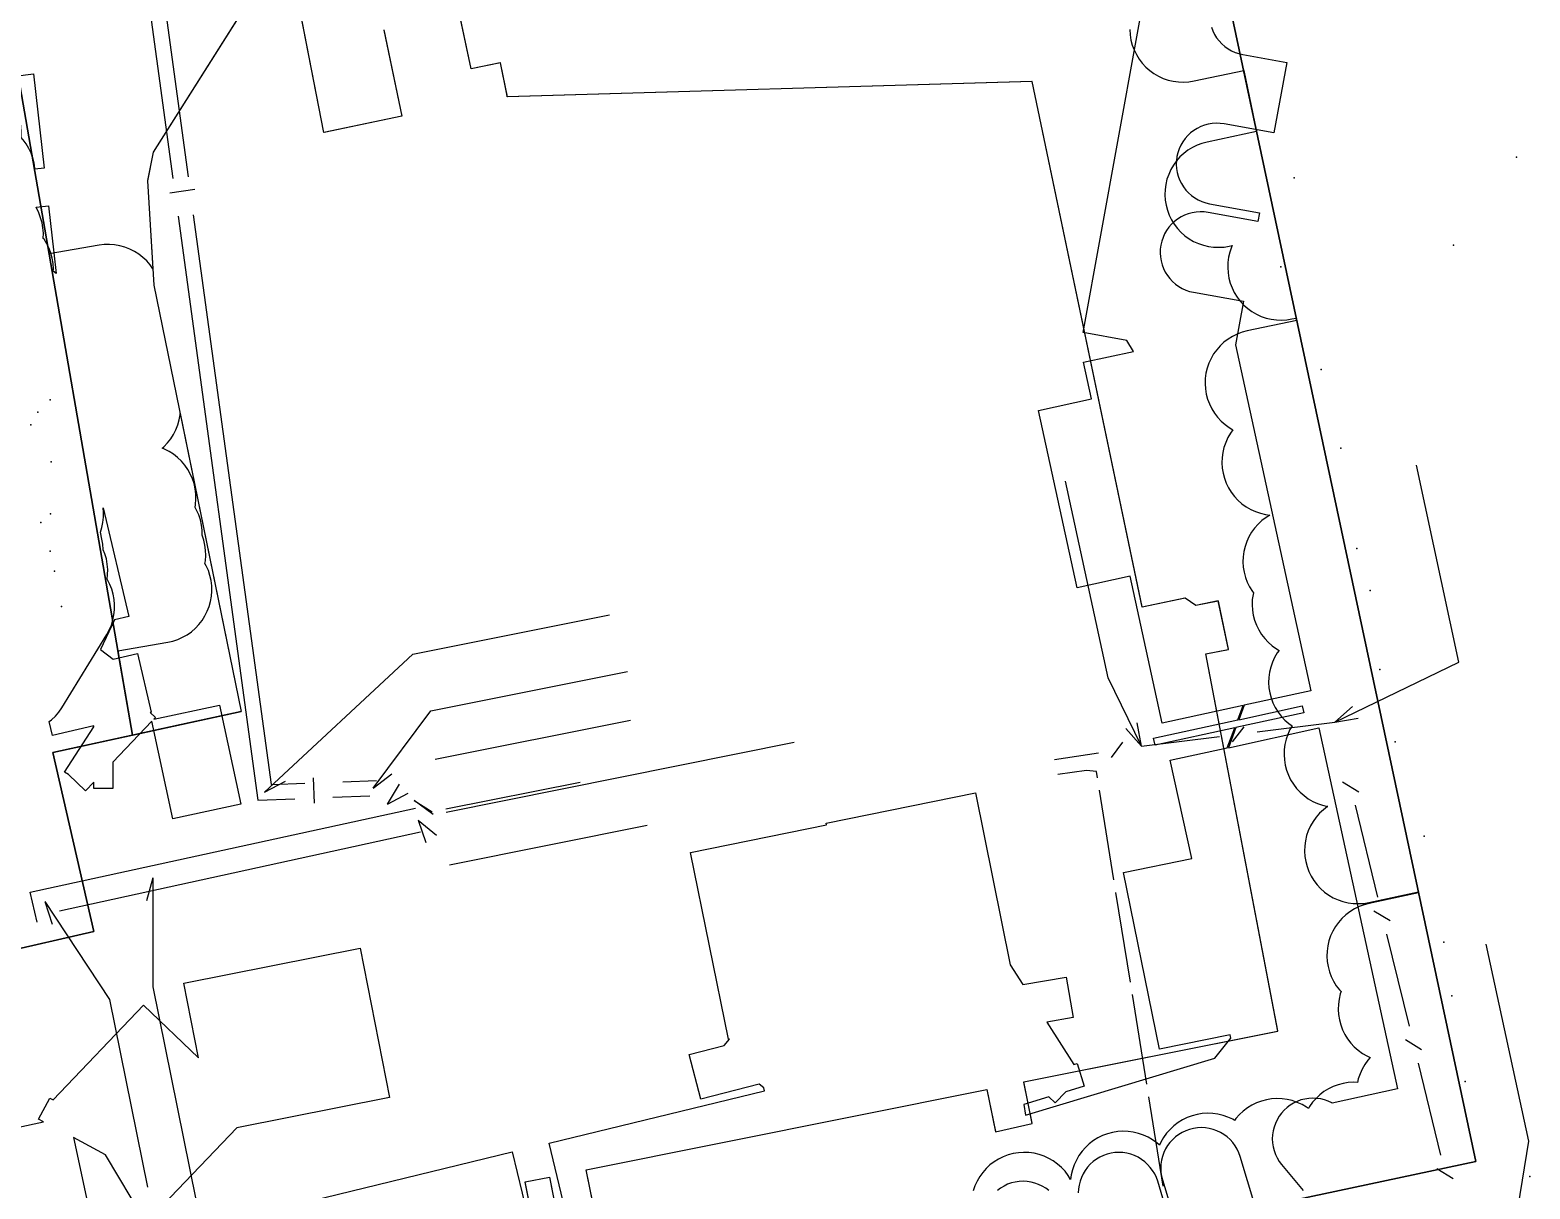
# Model space of a CAD drawing. Header units: metres. Extents: x 8858 to 9287, y -8974 to -8722.
# Drawn here: x 9001 to 9060.2, y -8928.3 to -8882.6 of the extents above; entities that cross this region are included whole.
import ezdxf

# ---------------------------------------------------------------- set-up
doc = ezdxf.new("R2010")
doc.units = ezdxf.units.M
for name, color, linetype in [('BENCH', 7, 'Continuous'), ('BOUNDARY', 7, 'Continuous'), ('BUSH', 7, 'Continuous'), ('CURB', 7, 'Continuous'), ('ELECTR_CABLE', 7, 'Continuous'), ('ELECTR_CABLE_COMM', 7, 'Continuous'), ('GRASS', 7, 'Continuous'), ('GROUND', 7, 'Continuous'), ('HEAT', 7, 'Continuous'), ('LOUNGER', 7, 'Continuous'), ('ROAD', 7, 'Continuous'), ('SEWER', 7, 'Continuous'), ('TREE', 7, 'Continuous'), ('WATER_PIPELINE', 7, 'Continuous')]:
    doc.layers.add(name, color=color, linetype=linetype)

msp = doc.modelspace()

# ---------------------------------------------------------------- linework, layer by layer
at = {"layer": 'BENCH'}
msp.add_point((9001.872, -8899.614), dxfattribs=at)
at = {"layer": 'BOUNDARY'}
for points in [[(9014.996, -8882.577), (9015.707, -8885.981), (9012.637, -8886.623), (9011.117, -8878.844)], [(9009.667, -8881.463), (9005.898, -8887.403), (9005.682, -8888.528), (9005.929, -8892.651), (9009.376, -8909.472), (9007.307, -8909.921), (9001.937, -8911.089), (9003.563, -8918.143), (8996.214, -8919.835)], [(9023.357, -8929.428), (9022.98, -8927.546), (9038.785, -8924.377), (9039.12, -8926.046), (9040.574, -8925.717), (9040.247, -8924.084), (9050.261, -8922.076), (9047.419, -8907.193), (9048.315, -8907.022), (9047.912, -8905.107), (9047.027, -8905.293), (9046.599, -8904.991), (9044.911, -8905.346), (9040.568, -8884.611), (9019.86, -8885.226), (9019.856, -8885.114), (9019.597, -8883.873), (9018.439, -8884.115), (9017.987, -8881.952)], [(9021.634, -8933.324), (9020.572, -8928.029), (9020.572, -8928.029), (9021.528, -8927.837), (9021.905, -8929.719)]]:
    msp.add_lwpolyline(points, dxfattribs=at)
at = {"layer": 'BUSH'}
msp.add_point((9059.68, -8887.6), dxfattribs=at)
at = {"layer": 'CURB'}
for points in [[(8999.484, -8852.01), (9000.275, -8856.907), (9006.589, -8862.902), (9009.615, -8881.544), (9005.898, -8887.403), (9005.682, -8888.528), (9005.929, -8892.651), (9009.377, -8909.472)], [(9000.365, -8883.159), (9005.081, -8910.4)]]:
    msp.add_lwpolyline(points, dxfattribs=at)
at = {"layer": 'ELECTR_CABLE'}
for points in [[(9001.607, -8888.032), (9001.235, -8888.074), (9001.234, -8888.04), (9001.204, -8887.836), (9001.155, -8887.636), (9001.086, -8887.441), (9000.999, -8887.255), (9000.893, -8887.078), (9000.771, -8886.912), (9000.686, -8886.817), (9000.688, -8886.8), (9000.695, -8886.595), (9000.682, -8886.389), (9000.457, -8884.402), (9001.186, -8884.319)], [(9001.777, -8889.522), (9001.987, -8891.379), (9002.08, -8892.195), (9002.075, -8892.19), (9001.963, -8892.098), (9001.967, -8892), (9001.954, -8891.794), (9001.92, -8891.591), (9001.867, -8891.392), (9001.795, -8891.199), (9001.704, -8891.014), (9001.596, -8890.839), (9001.568, -8890.803), (9001.572, -8890.6), (9001.555, -8890.394), (9001.519, -8890.191), (9001.462, -8889.993), (9001.387, -8889.801), (9001.286, -8889.578)], [(9002.556, -8911.959), (9002.561, -8911.953), (9002.409, -8911.855), (9003.559, -8910.069), (9003.559, -8910.032), (9001.932, -8910.414), (9001.804, -8909.867), (9001.895, -8909.793), (9002.043, -8909.649), (9002.175, -8909.492), (9002.292, -8909.322), (9004.072, -8906.428), (9004.171, -8906.247), (9004.252, -8906.058), (9004.314, -8905.862), (9004.356, -8905.66), (9004.379, -8905.455), (9004.381, -8905.249), (9004.364, -8905.044), (9004.326, -8904.841), (9004.268, -8904.643), (9004.191, -8904.452), (9004.096, -8904.269), (9004.085, -8904.251), (9004.106, -8904.066), (9004.109, -8903.86), (9004.092, -8903.655), (9004.054, -8903.452), (9003.998, -8903.254), (9003.934, -8903.095), (9003.935, -8903.075), (9003.918, -8902.869), (9003.88, -8902.666), (9003.817, -8902.397), (9003.877, -8902.211), (9003.92, -8902.009), (9003.944, -8901.805), (9003.947, -8901.599), (9003.933, -8901.43), (9004.94, -8905.723), (9004.37, -8905.857), (9003.822, -8907.019), (9004.322, -8907.409), (9005.283, -8907.184), (9005.826, -8909.5), (9005.785, -8909.51), (9005.989, -8909.705), (9005.927, -8909.771), (9008.515, -8909.213), (9009.357, -8913.123), (9006.675, -8913.701), (9005.846, -8909.855), (9004.309, -8911.471), (9004.309, -8912.51), (9003.559, -8912.51), (9003.559, -8912.259), (9003.232, -8912.603)]]:
    msp.add_lwpolyline(points, close=True, dxfattribs=at)
for points in [[(9043.15, -8912.08), (9043.111, -8911.838), (9042.713, -8911.798), (9041.579, -8911.96)], [(9043.797, -8916.11), (9043.229, -8912.574)], [(9044.444, -8920.14), (9043.876, -8916.604)], [(9045.091, -8924.17), (9044.523, -8920.634)], [(9045.738, -8928.2), (9045.17, -8924.664)]]:
    msp.add_lwpolyline(points, dxfattribs=at)
at = {"layer": 'ELECTR_CABLE_COMM'}
for points in [[(9057.404, -8907.526), (9055.725, -8899.756)], [(9043.573, -8908.14), (9041.883, -8900.379)], [(9052.509, -8909.893), (9057.404, -8907.526)], [(9044.887, -8910.837), (9043.573, -8908.14)], [(9052.509, -8909.893), (9053.21, -8909.276)], [(9044.887, -8910.837), (9044.717, -8909.918)], [(9049.442, -8910.273), (9052.509, -8909.893)], [(9052.509, -8909.893), (9053.428, -8909.726)], [(9044.887, -8910.837), (9044.268, -8910.137)], [(9044.887, -8910.837), (9047.954, -8910.457)], [(9048.467, -8910.661), (9048.928, -8910.069)], [(9041.456, -8911.356), (9043.187, -8911.094)], [(9043.706, -8911.284), (9044.151, -8910.68)], [(9052.809, -8912.241), (9053.45, -8912.631)], [(9053.307, -8913.165), (9054.193, -8916.794)], [(9054.051, -8917.328), (9054.691, -8917.717)], [(9054.549, -8918.251), (9055.434, -8921.88)], [(9060.162, -8926.418), (9058.48, -8918.648)], [(9055.292, -8922.414), (9055.932, -8922.803)], [(9055.79, -8923.337), (9056.675, -8926.966)], [(9058.715, -8935.324), (9060.162, -8926.418)], [(9056.533, -8927.5), (9057.173, -8927.889)]]:
    msp.add_lwpolyline(points, dxfattribs=at)
at = {"layer": 'GRASS'}
for points in [[(9047.304, -8876.615), (9058.067, -8927.219), (9021.484, -8935.001)], [(8996.214, -8919.835), (9003.563, -8918.143), (9001.937, -8911.089), (9005.082, -8910.405), (9000.365, -8883.159)]]:
    msp.add_lwpolyline(points, dxfattribs=at)
at = {"layer": 'GROUND'}
for points in [[(9021.484, -8935.001), (9058.067, -8927.219), (9047.304, -8876.615)], [(9000.365, -8883.159), (9002.721, -8896.766), (9005.081, -8910.4), (9009.372, -8909.473), (9007.307, -8909.921), (9001.937, -8911.089), (9003.563, -8918.143), (8996.214, -8919.835)]]:
    msp.add_lwpolyline(points, dxfattribs=at)
at = {"layer": 'HEAT'}
for points in [[(9001.047, -8916.601), (9016.246, -8913.282)], [(9016.348, -8913.751), (9016.662, -8914.63)], [(9016.348, -8913.751), (9017.071, -8914.343)], [(9017.592, -8915.516), (9025.386, -8913.953)], [(9002.209, -8917.329), (9016.451, -8914.22)], [(9005.883, -8916.036), (9005.633, -8916.936)], [(9005.883, -8916.036), (9005.883, -8920.333)], [(9001.329, -8917.778), (9001.047, -8916.601)], [(9001.628, -8916.965), (9001.916, -8917.854)], [(9001.628, -8916.965), (9004.18, -8920.825)], [(9005.883, -8920.333), (9008.792, -8934.701)], [(9004.18, -8920.825), (9005.68, -8928.234)]]:
    msp.add_lwpolyline(points, dxfattribs=at)
at = {"layer": 'LOUNGER'}
msp.add_point((9057.193, -8891.071), dxfattribs=at)
at = {"layer": 'ROAD'}
for points in [[(9009.615, -8881.544), (9005.899, -8887.401), (9005.898, -8887.405), (9005.683, -8888.527), (9005.683, -8888.53), (9005.891, -8892.01), (9005.779, -8891.852), (9005.645, -8891.696), (9005.496, -8891.554), (9005.333, -8891.427), (9005.159, -8891.317), (9004.975, -8891.224), (9004.783, -8891.15), (9004.584, -8891.095), (9004.381, -8891.059), (9004.176, -8891.044), (9003.97, -8891.049), (9003.765, -8891.074), (9001.794, -8891.415), (8994.826, -8851.16)], [(9014.998, -8882.583), (9014.998, -8882.587), (9015.707, -8885.98), (9015.707, -8885.981), (9015.707, -8885.982), (9012.639, -8886.623), (9012.638, -8886.623), (9012.637, -8886.622), (9011.119, -8878.853)], [(9023.355, -8929.418), (9022.98, -8927.547), (9022.98, -8927.546), (9022.981, -8927.546), (9038.785, -8924.377), (9038.786, -8924.378), (9039.118, -8926.036), (9039.12, -8926.04), (9039.122, -8926.043), (9039.126, -8926.044), (9039.13, -8926.044), (9040.565, -8925.719), (9040.568, -8925.718), (9040.571, -8925.715), (9040.572, -8925.711), (9040.572, -8925.708), (9040.247, -8924.085), (9040.247, -8924.084), (9040.248, -8924.084), (9050.251, -8922.078), (9050.255, -8922.077), (9050.258, -8922.074), (9050.259, -8922.07), (9050.259, -8922.066), (9047.42, -8907.194), (9047.42, -8907.193), (9048.305, -8907.024), (9048.308, -8907.023), (9048.311, -8907.02), (9048.313, -8907.016), (9048.313, -8907.012), (9047.914, -8905.117), (9047.913, -8905.113), (9047.91, -8905.11), (9047.906, -8905.109), (9047.902, -8905.109), (9047.028, -8905.293), (9047.027, -8905.293), (9047.026, -8905.292), (9046.602, -8904.994), (9046.598, -8904.992), (9046.594, -8904.992), (9044.912, -8905.346), (9044.911, -8905.346), (9044.911, -8905.345), (9040.57, -8884.619), (9040.569, -8884.616), (9040.566, -8884.614), (9040.563, -8884.612), (9040.56, -8884.611), (9019.881, -8885.226), (9019.88, -8885.226), (9019.88, -8885.225), (9019.599, -8883.883), (9019.598, -8883.879), (9019.595, -8883.877), (9019.591, -8883.875), (9019.587, -8883.875), (9018.44, -8884.115), (9018.439, -8884.115), (9018.439, -8884.114), (9017.989, -8881.962)], [(9044.42, -8882.569), (9044.432, -8882.774), (9044.465, -8882.978), (9044.518, -8883.177), (9044.59, -8883.37), (9044.681, -8883.555), (9044.789, -8883.731), (9044.914, -8883.894), (9045.054, -8884.045), (9045.209, -8884.182), (9045.376, -8884.302), (9045.554, -8884.406), (9045.741, -8884.492), (9045.936, -8884.558), (9046.137, -8884.606), (9046.341, -8884.633), (9046.547, -8884.641), (9046.753, -8884.628), (9046.956, -8884.595), (9048.913, -8884.179), (9049.425, -8886.587), (9047.468, -8887.003), (9047.269, -8887.055), (9047.076, -8887.127), (9046.891, -8887.218), (9046.716, -8887.326), (9046.552, -8887.451), (9046.401, -8887.592), (9046.265, -8887.746), (9046.144, -8887.913), (9046.04, -8888.091), (9045.955, -8888.279), (9045.888, -8888.474), (9045.84, -8888.674), (9045.813, -8888.879), (9045.805, -8889.084), (9045.818, -8889.29), (9045.851, -8889.494), (9045.904, -8889.693), (9045.976, -8889.886), (9046.067, -8890.071), (9046.175, -8890.246), (9046.3, -8890.41), (9046.44, -8890.561), (9046.595, -8890.698), (9046.762, -8890.818), (9046.94, -8890.922), (9047.127, -8891.007), (9047.322, -8891.074), (9047.523, -8891.122), (9047.727, -8891.149), (9047.933, -8891.157), (9048.139, -8891.144), (9048.342, -8891.111), (9048.462, -8891.085), (9048.431, -8891.152), (9048.364, -8891.347), (9048.317, -8891.547), (9048.289, -8891.752), (9048.282, -8891.958), (9048.295, -8892.163), (9048.328, -8892.367), (9048.381, -8892.566), (9048.453, -8892.759), (9048.543, -8892.944), (9048.651, -8893.12), (9048.776, -8893.283), (9048.917, -8893.434), (9049.071, -8893.571), (9049.238, -8893.691), (9049.417, -8893.795), (9049.604, -8893.88), (9049.799, -8893.947), (9049.999, -8893.995), (9050.204, -8894.022), (9050.41, -8894.03), (9050.615, -8894.017), (9050.819, -8893.984), (9050.99, -8893.947), (9051.009, -8894.038), (9049.053, -8894.454), (9048.854, -8894.506), (9048.661, -8894.578), (9048.476, -8894.669), (9048.3, -8894.777), (9048.137, -8894.902), (9047.986, -8895.043), (9047.849, -8895.197), (9047.729, -8895.364), (9047.625, -8895.542), (9047.54, -8895.73), (9047.473, -8895.925), (9047.425, -8896.125), (9047.398, -8896.33), (9047.39, -8896.536), (9047.403, -8896.741), (9047.436, -8896.945), (9047.489, -8897.144), (9047.561, -8897.337), (9047.651, -8897.522), (9047.76, -8897.697), (9047.885, -8897.861), (9048.025, -8898.012), (9048.18, -8898.149), (9048.347, -8898.269), (9048.49, -8898.352), (9048.393, -8898.486), (9048.289, -8898.664), (9048.204, -8898.852), (9048.137, -8899.047), (9048.089, -8899.247), (9048.062, -8899.452), (9048.054, -8899.658), (9048.067, -8899.863), (9048.1, -8900.067), (9048.153, -8900.266), (9048.225, -8900.459), (9048.315, -8900.644), (9048.424, -8900.82), (9048.549, -8900.983), (9048.689, -8901.134), (9048.844, -8901.271), (9049.011, -8901.391), (9049.189, -8901.495), (9049.376, -8901.58), (9049.571, -8901.647), (9049.772, -8901.695), (9049.947, -8901.718), (9049.796, -8901.811), (9049.633, -8901.936), (9049.482, -8902.076), (9049.345, -8902.231), (9049.225, -8902.398), (9049.121, -8902.576), (9049.036, -8902.764), (9048.969, -8902.958), (9048.921, -8903.159), (9048.894, -8903.363), (9048.886, -8903.569), (9048.899, -8903.775), (9048.932, -8903.978), (9048.985, -8904.178), (9049.057, -8904.371), (9049.147, -8904.556), (9049.256, -8904.731), (9049.297, -8904.785), (9049.281, -8904.852), (9049.254, -8905.056), (9049.246, -8905.262), (9049.259, -8905.468), (9049.292, -8905.671), (9049.345, -8905.87), (9049.417, -8906.064), (9049.507, -8906.249), (9049.616, -8906.424), (9049.741, -8906.588), (9049.881, -8906.739), (9050.036, -8906.875), (9050.203, -8906.996), (9050.308, -8907.057), (9050.237, -8907.156), (9050.133, -8907.334), (9050.048, -8907.521), (9049.981, -8907.716), (9049.933, -8907.917), (9049.906, -8908.121), (9049.898, -8908.327), (9049.911, -8908.533), (9049.944, -8908.736), (9049.997, -8908.935), (9050.069, -8909.128), (9050.159, -8909.314), (9050.268, -8909.489), (9050.393, -8909.653), (9050.533, -8909.804), (9050.688, -8909.94), (9050.823, -8910.038), (9050.739, -8910.182), (9050.653, -8910.37), (9050.587, -8910.565), (9050.539, -8910.765), (9050.512, -8910.969), (9050.504, -8911.175), (9050.517, -8911.381), (9050.55, -8911.584), (9050.603, -8911.784), (9050.675, -8911.977), (9050.765, -8912.162), (9050.874, -8912.337), (9050.998, -8912.501), (9051.139, -8912.652), (9051.293, -8912.788), (9051.461, -8912.909), (9051.639, -8913.013), (9051.826, -8913.098), (9052.021, -8913.165), (9052.222, -8913.212), (9052.231, -8913.214), (9052.223, -8913.219), (9052.059, -8913.344), (9051.908, -8913.484), (9051.772, -8913.639), (9051.651, -8913.806), (9051.548, -8913.984), (9051.462, -8914.171), (9051.395, -8914.366), (9051.348, -8914.567), (9051.32, -8914.771), (9051.313, -8914.977), (9051.326, -8915.183), (9051.359, -8915.386), (9051.411, -8915.585), (9051.483, -8915.778), (9051.574, -8915.964), (9051.682, -8916.139), (9051.807, -8916.303), (9051.947, -8916.454), (9052.102, -8916.59), (9052.269, -8916.711), (9052.447, -8916.814), (9052.635, -8916.9), (9052.83, -8916.967), (9053.03, -8917.014), (9053.234, -8917.042), (9053.44, -8917.049), (9053.646, -8917.036), (9053.85, -8917.003), (9055.806, -8916.587), (9055.814, -8916.626), (9053.858, -8917.042), (9053.659, -8917.095), (9053.465, -8917.167), (9053.28, -8917.257), (9053.105, -8917.366), (9052.941, -8917.491), (9052.79, -8917.631), (9052.654, -8917.786), (9052.533, -8917.953), (9052.43, -8918.131), (9052.344, -8918.318), (9052.277, -8918.513), (9052.23, -8918.714), (9052.202, -8918.918), (9052.195, -8919.124), (9052.208, -8919.33), (9052.241, -8919.533), (9052.293, -8919.732), (9052.365, -8919.925), (9052.456, -8920.111), (9052.564, -8920.286), (9052.689, -8920.45), (9052.754, -8920.52), (9052.723, -8920.61), (9052.676, -8920.811), (9052.648, -8921.015), (9052.641, -8921.221), (9052.654, -8921.427), (9052.687, -8921.63), (9052.739, -8921.829), (9052.811, -8922.023), (9052.902, -8922.208), (9053.01, -8922.383), (9053.135, -8922.547), (9053.276, -8922.698), (9053.43, -8922.834), (9053.597, -8922.955), (9053.775, -8923.058), (9053.907, -8923.119), (9053.811, -8923.227), (9053.691, -8923.394), (9053.587, -8923.573), (9053.502, -8923.76), (9053.435, -8923.955), (9053.4, -8924.1), (9053.243, -8924.094), (9053.037, -8924.107), (9052.834, -8924.14), (9052.634, -8924.193), (9052.441, -8924.265), (9052.256, -8924.355), (9052.081, -8924.464), (9051.917, -8924.589), (9051.766, -8924.729), (9051.63, -8924.884), (9051.509, -8925.051), (9051.464, -8925.128), (9051.392, -8925.076), (9051.214, -8924.972), (9051.026, -8924.887), (9050.831, -8924.82), (9050.631, -8924.772), (9050.426, -8924.745), (9050.22, -8924.737), (9050.015, -8924.75), (9049.811, -8924.783), (9049.612, -8924.836), (9049.419, -8924.908), (9049.234, -8924.998), (9049.058, -8925.107), (9048.895, -8925.232), (9048.744, -8925.372), (9048.607, -8925.527), (9048.556, -8925.598), (9048.48, -8925.554), (9048.292, -8925.468), (9048.098, -8925.401), (9047.897, -8925.354), (9047.693, -8925.326), (9047.487, -8925.319), (9047.281, -8925.332), (9047.078, -8925.365), (9046.878, -8925.417), (9046.685, -8925.489), (9046.5, -8925.58), (9046.325, -8925.688), (9046.161, -8925.813), (9046.01, -8925.954), (9045.874, -8926.108), (9045.753, -8926.275), (9045.65, -8926.453), (9045.592, -8926.579), (9045.489, -8926.488), (9045.321, -8926.367), (9045.143, -8926.264), (9044.956, -8926.178), (9044.761, -8926.111), (9044.56, -8926.064), (9044.356, -8926.036), (9044.15, -8926.029), (9043.944, -8926.042), (9043.741, -8926.074), (9043.542, -8926.127), (9043.349, -8926.199), (9043.164, -8926.29), (9042.988, -8926.398), (9042.824, -8926.523), (9042.674, -8926.663), (9042.537, -8926.818), (9042.417, -8926.985), (9042.313, -8927.163), (9042.227, -8927.351), (9042.161, -8927.546), (9042.113, -8927.746), (9042.088, -8927.929), (9041.992, -8927.772), (9041.867, -8927.608), (9041.726, -8927.457), (9041.572, -8927.321), (9041.404, -8927.2), (9041.226, -8927.097), (9041.039, -8927.011), (9040.844, -8926.944), (9040.643, -8926.897), (9040.439, -8926.869), (9040.233, -8926.862), (9040.028, -8926.875), (9039.824, -8926.908), (9039.625, -8926.96), (9039.432, -8927.032), (9039.247, -8927.123), (9039.071, -8927.231), (9038.907, -8927.356), (9038.757, -8927.497), (9038.62, -8927.651), (9038.5, -8927.818), (9038.396, -8927.996), (9038.31, -8928.184), (9038.244, -8928.379)], [(9021.632, -8933.314), (9020.573, -8928.03), (9020.573, -8928.029), (9020.574, -8928.029), (9021.527, -8927.837), (9021.528, -8927.837), (9021.528, -8927.838), (9021.903, -8929.709)]]:
    msp.add_lwpolyline(points, dxfattribs=at)
msp.add_lwpolyline([(9009.377, -8909.471), (9009.377, -8909.472), (9009.376, -8909.472), (9005.082, -8910.4), (9005.081, -8910.4), (9005.081, -8910.399), (9004.505, -8907.074), (9006.476, -8906.733), (9006.677, -8906.688), (9006.873, -8906.624), (9007.061, -8906.54), (9007.241, -8906.439), (9007.409, -8906.32), (9007.565, -8906.185), (9007.707, -8906.036), (9007.834, -8905.874), (9007.945, -8905.7), (9008.037, -8905.516), (9008.112, -8905.323), (9008.167, -8905.125), (9008.202, -8904.922), (9008.217, -8904.716), (9008.212, -8904.51), (9008.187, -8904.306), (9008.142, -8904.105), (9008.077, -8903.909), (9007.994, -8903.72), (9007.941, -8903.627), (9007.959, -8903.521), (9007.975, -8903.315), (9007.97, -8903.109), (9007.944, -8902.904), (9007.899, -8902.703), (9007.837, -8902.515), (9007.832, -8902.317), (9007.807, -8902.112), (9007.762, -8901.911), (9007.698, -8901.715), (9007.614, -8901.527), (9007.553, -8901.419), (9007.574, -8901.297), (9007.59, -8901.092), (9007.585, -8900.886), (9007.56, -8900.681), (9007.514, -8900.48), (9007.45, -8900.284), (9007.366, -8900.096), (9007.265, -8899.916), (9007.146, -8899.748), (9007.012, -8899.592), (9006.863, -8899.45), (9006.7, -8899.323), (9006.526, -8899.212), (9006.342, -8899.12), (9006.254, -8899.086), (9006.325, -8899.024), (9006.468, -8898.875), (9006.594, -8898.712), (9006.705, -8898.538), (9006.798, -8898.354), (9006.872, -8898.162), (9006.927, -8897.963), (9006.962, -8897.76), (9006.966, -8897.71)], close=True, dxfattribs=at)
at = {"layer": 'SEWER'}
for points in [[(9022.076, -8928.799), (9021.515, -8926.491), (9030.01, -8924.428), (9029.981, -8924.316), (9029.798, -8924.166), (9027.497, -8924.755), (9027.048, -8922.999), (9028.417, -8922.649), (9028.628, -8922.39), (9028.59, -8922.398), (9027.096, -8915.028), (9032.463, -8913.94), (9032.45, -8913.873), (9038.33, -8912.681), (9039.705, -8919.463), (9040.199, -8920.239), (9041.915, -8919.947), (9042.187, -8921.543), (9041.144, -8921.721), (9042.211, -8923.395), (9042.35, -8923.353), (9042.623, -8924.246), (9041.896, -8924.468), (9041.475, -8924.906), (9041.231, -8924.671), (9040.242, -8924.973), (9040.314, -8925.393), (9047.778, -8923.146), (9048.407, -8922.354), (9048.379, -8922.227), (9045.594, -8922.795), (9044.17, -8915.816), (9046.864, -8915.267), (9046.02, -8911.394), (9048.266, -8910.905), (9048.562, -8910.112), (9045.418, -8910.797), (9045.359, -8910.525), (9048.677, -8909.803), (9048.889, -8909.234), (9045.701, -8909.928), (9044.439, -8904.135), (9042.343, -8904.591), (9040.818, -8897.59), (9042.914, -8897.134), (9042.6, -8895.692), (9044.566, -8895.263), (9044.302, -8894.83), (9042.579, -8894.517), (9045.374, -8879.143)], [(9047.639, -8882.469), (9047.694, -8882.615), (9047.763, -8882.756), (9047.846, -8882.89), (9047.942, -8883.014), (9048.049, -8883.129), (9048.167, -8883.232), (9048.295, -8883.324), (9048.431, -8883.402), (9048.574, -8883.467), (9048.723, -8883.517), (9048.876, -8883.553), (9050.613, -8883.869), (9050.109, -8886.646), (9048.141, -8886.288), (9047.985, -8886.268), (9047.828, -8886.263), (9047.671, -8886.273), (9047.517, -8886.299), (9047.365, -8886.339), (9047.218, -8886.395), (9047.077, -8886.464), (9046.944, -8886.547), (9046.819, -8886.643), (9046.705, -8886.75), (9046.601, -8886.868), (9046.51, -8886.996), (9046.431, -8887.132), (9046.366, -8887.275), (9046.316, -8887.424), (9046.28, -8887.576), (9046.26, -8887.732), (9046.255, -8887.889), (9046.265, -8888.046), (9046.291, -8888.201), (9046.331, -8888.352), (9046.387, -8888.499), (9046.456, -8888.64), (9046.539, -8888.773), (9046.635, -8888.898), (9046.742, -8889.013), (9046.86, -8889.116), (9046.988, -8889.207), (9047.124, -8889.286), (9047.267, -8889.351), (9047.415, -8889.401), (9047.568, -8889.437), (9049.536, -8889.795), (9049.474, -8890.139), (9047.506, -8889.781), (9047.35, -8889.76), (9047.193, -8889.755), (9047.037, -8889.766), (9046.882, -8889.791), (9046.73, -8889.832), (9046.583, -8889.887), (9046.442, -8889.957), (9046.309, -8890.04), (9046.184, -8890.135), (9046.07, -8890.242), (9045.966, -8890.361), (9045.875, -8890.488), (9045.796, -8890.624), (9045.732, -8890.767), (9045.681, -8890.916), (9045.646, -8891.069), (9045.625, -8891.224), (9045.62, -8891.381), (9045.63, -8891.538), (9045.656, -8891.693), (9045.696, -8891.845), (9045.752, -8891.992), (9045.821, -8892.132), (9045.904, -8892.266), (9046, -8892.39), (9046.107, -8892.505), (9046.225, -8892.608), (9046.353, -8892.7), (9046.489, -8892.778), (9046.632, -8892.843), (9046.781, -8892.894), (9046.934, -8892.929), (9048.901, -8893.287), (9048.59, -8895), (9051.563, -8908.651), (9048.934, -8909.224), (9048.722, -8909.793), (9051.221, -8909.248), (9051.28, -8909.52), (9048.606, -8910.102), (9048.311, -8910.895), (9051.883, -8910.117), (9054.983, -8924.354), (9052.403, -8924.915), (9052.393, -8924.909), (9052.251, -8924.843), (9052.103, -8924.79), (9051.95, -8924.753), (9051.795, -8924.73), (9051.638, -8924.723), (9051.481, -8924.731), (9051.326, -8924.755), (9051.174, -8924.793), (9051.026, -8924.847), (9050.884, -8924.914), (9050.75, -8924.995), (9050.624, -8925.089), (9050.508, -8925.195), (9050.403, -8925.312), (9050.31, -8925.438), (9050.23, -8925.573), (9050.163, -8925.715), (9050.11, -8925.863), (9050.073, -8926.016), (9050.05, -8926.171), (9050.043, -8926.328), (9050.051, -8926.485), (9050.075, -8926.64), (9050.113, -8926.792), (9050.167, -8926.94), (9050.234, -8927.082), (9050.316, -8927.216), (9050.41, -8927.342), (9051.255, -8928.365)], [(8999.669, -8926.065), (9001.58, -8925.651), (9001.382, -8925.545), (9001.822, -8924.721), (9001.951, -8924.79), (9005.519, -8921.055), (9007.688, -8923.127), (9007.106, -8920.184), (9014.059, -8918.809), (9015.222, -8924.695), (9009.202, -8925.886), (9006.29, -8928.934)], [(9049.35, -8928.938), (9048.774, -8927.023), (9048.721, -8926.875), (9048.654, -8926.733), (9048.574, -8926.598), (9048.481, -8926.472), (9048.376, -8926.355), (9048.259, -8926.25), (9048.134, -8926.156), (9047.999, -8926.075), (9047.857, -8926.008), (9047.71, -8925.954), (9047.557, -8925.916), (9047.402, -8925.892), (9047.245, -8925.884), (9047.088, -8925.892), (9046.933, -8925.914), (9046.781, -8925.952), (9046.633, -8926.005), (9046.491, -8926.072), (9046.356, -8926.152), (9046.229, -8926.245), (9046.113, -8926.351), (9046.007, -8926.467), (9045.913, -8926.593), (9045.832, -8926.727), (9045.765, -8926.869), (9045.712, -8927.017), (9045.673, -8927.169), (9045.65, -8927.324), (9045.642, -8927.481), (9045.649, -8927.638), (9045.672, -8927.793), (9045.71, -8927.946), (9046.286, -8929.861)], [(9005.562, -8929.538), (9004.026, -8926.961), (9002.755, -8926.28), (9003.842, -8931.3)], [(9011.057, -8929.032), (9020.058, -8926.845), (9020.652, -8929.29)], [(9046.099, -8929.917), (9045.523, -8928.002), (9045.47, -8927.854), (9045.403, -8927.712), (9045.323, -8927.577), (9045.229, -8927.451), (9045.124, -8927.334), (9045.008, -8927.228), (9044.882, -8927.135), (9044.748, -8927.054), (9044.606, -8926.986), (9044.458, -8926.933), (9044.306, -8926.895), (9044.151, -8926.871), (9043.994, -8926.863), (9043.837, -8926.87), (9043.682, -8926.893), (9043.529, -8926.931), (9043.381, -8926.984), (9043.239, -8927.05), (9043.104, -8927.131), (9042.978, -8927.224), (9042.861, -8927.329), (9042.756, -8927.445), (9042.662, -8927.571), (9042.581, -8927.706), (9042.514, -8927.848), (9042.46, -8927.995), (9042.422, -8928.148), (9042.398, -8928.303), (9042.39, -8928.46)], [(9041.23, -8928.366), (9041.104, -8928.272), (9040.969, -8928.191), (9040.827, -8928.124), (9040.68, -8928.07), (9040.527, -8928.032), (9040.372, -8928.008), (9040.215, -8928), (9040.058, -8928.008), (9039.903, -8928.031), (9039.751, -8928.068), (9039.603, -8928.121), (9039.461, -8928.188), (9039.326, -8928.268), (9039.199, -8928.361)]]:
    msp.add_lwpolyline(points, dxfattribs=at)
at = {"layer": 'TREE'}
for p in [(9050.909, -8888.417), (9050.382, -8891.93), (9051.963, -8895.982), (9001.834, -8897.179), (9001.07, -8898.162), (9001.349, -8897.666), (9052.74, -8899.08), (9001.848, -8901.67), (9001.473, -8902.012), (9001.835, -8903.146), (9053.381, -8903.032), (9002.01, -8903.932), (9053.906, -8904.69), (9002.283, -8905.328), (9054.285, -8907.812), (9054.883, -8910.663), (9056.032, -8914.392), (9056.807, -8918.562), (9057.127, -8920.685), (9057.648, -8924.071), (9060.206, -8927.81)]:
    msp.add_point(p, dxfattribs=at)
at = {"layer": 'WATER_PIPELINE'}
for points in [[(9003.539, -8865.405), (9006.682, -8888.44)], [(9004.213, -8865.909), (9007.279, -8888.382)], [(9007.547, -8888.881), (9006.558, -8889.016)], [(9007.482, -8889.869), (9010.549, -8912.342)], [(9006.885, -8889.927), (9010.027, -8912.962)], [(9016.144, -8907.212), (9023.898, -8905.657)], [(9010.288, -8912.652), (9016.144, -8907.212)], [(9016.859, -8909.439), (9024.613, -8907.884)], [(9014.581, -8912.493), (9016.859, -8909.439)], [(9017.018, -8911.348), (9024.723, -8909.804)], [(9017.456, -8913.435), (9031.183, -8910.683)], [(9010.288, -8912.652), (9011.118, -8912.223)], [(9010.549, -8912.342), (9011.881, -8912.293)], [(9012.208, -8912.083), (9012.245, -8913.08)], [(9013.38, -8912.237), (9014.713, -8912.188)], [(9014.581, -8912.493), (9015.32, -8911.921)], [(9015.137, -8913.129), (9015.619, -8912.329)], [(9017.439, -8913.31), (9022.748, -8912.26)], [(9010.027, -8912.962), (9011.489, -8912.908)], [(9012.988, -8912.852), (9014.449, -8912.798)], [(9015.137, -8913.129), (9015.962, -8912.692)], [(9016.19, -8912.969), (9016.948, -8913.514)], [(9016.192, -8912.978), (9016.9, -8913.425)]]:
    msp.add_lwpolyline(points, dxfattribs=at)

doc.saveas('drawing.dxf')
